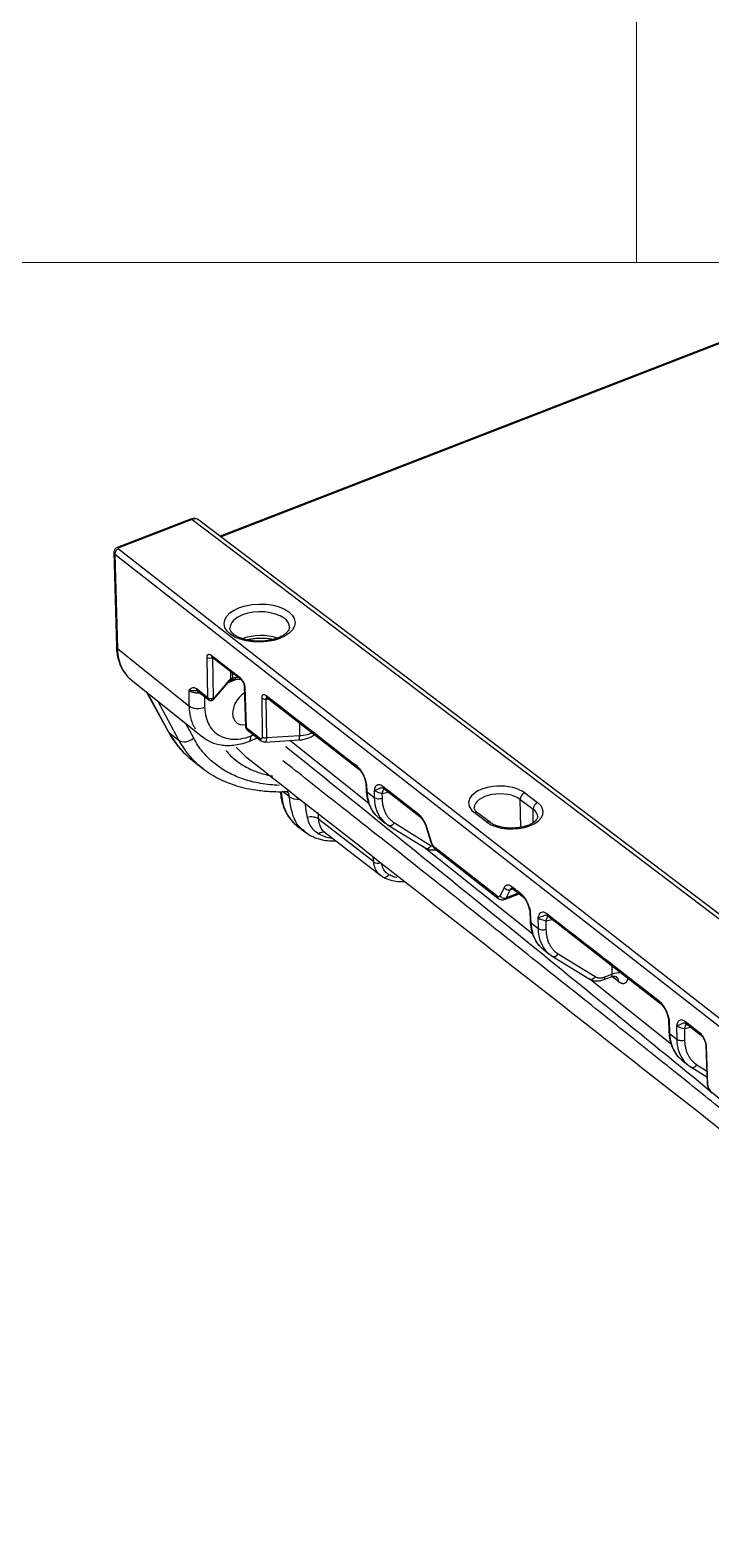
# Model space of a CAD drawing. Header units: millimetres. Extents: x -16190 to -8852, y -6844 to 7484.
# Drawn here: x -15896.1 to -15823, y 6569.7 to 6731 of the extents above; entities that cross this region are included whole.
import ezdxf

# ---------------------------------------------------------------- set-up
doc = ezdxf.new("R2010")
doc.units = ezdxf.units.MM
doc.layers.add('90', color=7, linetype='Continuous', true_color=0xffffff)
doc.layers.add('dim', color=82, linetype='Continuous', lineweight=9)

# ---------------------------------------------------------------- blocks, each defined once
blk = doc.blocks.new('htyryrty')
at = {"layer": '90', "color": 7, "linetype": 'Continuous'}
for p, q in [((475.43, 602.01), (422, 581.28)), ((475.57, 601.97), (422.08, 581.22)), ((419.34, 582.8), (412.79, 580.26)), ((419.48, 582.77), (412.93, 580.23)), ((419.48, 582.77), (499.27, 522.31)), ((534.63, 495.94), (420.1, 582.72)), ((412.5, 579.84), (412.72, 571.38)), ((412.58, 579.68), (412.81, 571.23)), ((412.58, 579.68), (524.69, 492.1)), ((412.91, 580.15), (525.01, 492.56)), ((412.81, 571.23), (419.21, 566.11)), ((420.89, 566.83), (420.82, 570.44)), ((421.2, 570.64), (423.8, 568.61)), ((421.26, 570.49), (423.86, 568.47)), ((421.41, 566.86), (421.34, 570.43)), ((422.92, 569.2), (422.93, 568.52)), ((423.08, 569.07), (423.09, 568.58)), ((423.65, 568.63), (423.36, 568.61)), ((414.05, 568.43), (420.41, 563.34)), ((415.42, 567.33), (417.35, 563.81)), ((415.47, 567.3), (417.41, 563.73)), ((419.19, 567.5), (419.21, 566.11)), ((420.89, 566.83), (419.88, 567.62)), ((419.96, 567.43), (420.98, 566.64)), ((421.42, 566.7), (422.77, 568.27)), ((422.81, 568.4), (421.46, 566.83)), ((422.71, 568.21), (423.41, 568.48)), ((423.35, 568.47), (423.82, 568.5)), ((424.15, 567.89), (424.27, 564.23)), ((424.2, 567.8), (424.32, 564.14)), ((418.3, 563.04), (416.45, 566.51)), ((420.6, 566.93), (420.61, 565.98)), ((425.71, 566.8), (425.76, 563.34)), ((426.37, 566.69), (426.07, 566.71)), ((426.07, 566.71), (426.13, 563.25)), ((426.19, 566.83), (434.35, 560.49)), ((429.08, 564.59), (429.08, 563.42)), ((417.41, 563.73), (418.3, 563.04)), ((419.63, 563.22), (418.93, 564.53)), ((425.52, 563.21), (424.32, 564.14)), ((424.41, 563.96), (425.6, 563.02)), ((424.55, 562.94), (425.33, 563.24)), ((424.76, 563.42), (424.98, 563.51)), ((429.08, 563.42), (426.13, 563.25)), ((426.01, 562.88), (429.06, 563.06)), ((435.3, 557.37), (428.22, 563.01)), ((419.6, 561.16), (420.44, 560.52)), ((435.02, 559.17), (435.05, 558.57)), ((428.17, 558), (427.58, 558.46)), ((435.13, 558.43), (435.11, 559.06)), ((435.13, 558.43), (435.76, 557.93)), ((435.76, 558.55), (435.76, 557.93)), ((436.46, 558.29), (437.03, 558.41)), ((436.46, 558.29), (436.47, 557.86)), ((439.75, 556.41), (436.55, 558.9)), ((436.63, 558.71), (439.84, 556.22)), ((449.22, 558.34), (450.37, 557.47)), ((445.84, 555.71), (444.69, 556.58)), ((446.15, 555.68), (445, 556.56)), ((448.82, 557.75), (449.97, 556.88)), ((448.87, 555.26), (448.82, 557.75)), ((449.99, 555.68), (449.97, 556.88)), ((428.88, 555.38), (429.55, 554.86)), ((435.72, 552.16), (430.78, 555.99)), ((436.21, 556.07), (436.75, 555.64)), ((437.02, 555.45), (440.32, 553.42)), ((437.57, 555.65), (440.87, 553.61)), ((440.41, 555.27), (440.83, 553.94)), ((440.88, 553.93), (440.46, 555.26)), ((431.29, 554.86), (436.35, 550.94)), ((435.72, 552.16), (435.68, 552.63)), ((449.94, 545.7), (440.08, 553.56)), ((446.73, 549.12), (441.18, 553.45)), ((441.27, 553.26), (446.82, 548.93)), ((447.39, 549.87), (447.02, 549.14)), ((447.41, 548.81), (448.72, 549.32)), ((447.93, 549.68), (447.55, 548.95)), ((448.65, 549.37), (447.55, 548.95)), ((448.17, 549.75), (447.93, 549.68)), ((448.16, 549.75), (449, 549.1)), ((449.67, 547.79), (449.71, 546.86)), ((449.79, 546.72), (449.75, 547.67)), ((450.4, 547.17), (450.41, 546.22)), ((451.28, 547.33), (461.39, 539.47)), ((449.79, 546.72), (450.41, 546.22)), ((451.11, 546.9), (451.68, 547.02)), ((451.11, 546.9), (451.12, 546.15)), ((450.87, 544.35), (451.41, 543.93)), ((451.67, 543.74), (454.97, 541.71)), ((452.22, 543.94), (455.52, 541.91)), ((462.33, 535.83), (454.94, 541.73)), ((456.29, 541.64), (456.96, 541.9)), ((456.39, 541.88), (457.02, 542.12)), ((457, 542.88), (457.02, 542.12)), ((457.62, 541.44), (457.22, 541.76)), ((462.06, 538.16), (462.11, 536.94)), ((462.2, 536.8), (462.15, 538.04)), ((464.85, 536.9), (463.59, 537.88)), ((463.67, 537.69), (464.94, 536.71)), ((462.2, 536.8), (462.81, 536.32)), ((462.8, 537.53), (462.81, 536.32)), ((463.5, 537.27), (464.07, 537.38)), ((463.5, 537.27), (463.51, 536.25)), ((465.4, 535.78), (465.53, 532.34)), ((465.4, 535.78), (465.4, 535.78)), ((465.6, 532.22), (465.47, 535.67)), ((463.27, 534.44), (463.8, 534.02)), ((464.06, 533.84), (465.5, 532.95)), ((464.61, 534.04), (465.48, 533.5))]:
    blk.add_line(p, q, dxfattribs=at)
for centre, major_axis, ratio, start_param, end_param in [((419.48, 582.43), (0.145, -0.375), 0.475649, 2.484194, 3.141598), ((419.49, 581.92), (0.607, 0.801), 0.696305, 0.000015, 0.84638), ((412.91, 579.81), (0.247, 0.317), 0.702928, 0.856743, 2.436095), ((412.94, 579.89), (0.145, -0.375), 0.475649, 2.484194, 3.141938), ((425.53, 573.09), (2.66, 0.05), 0.53751, 2.170092, 3.138979), ((425.53, 573.09), (2.66, 0.05), 0.53751, 0.599296, 2.170092), ((425.53, 573.09), (2.66, 0.05), 0.53751, 0, 0.599296), ((425.53, 573.09), (2.66, 0.05), 0.53751, 6.272227, 6.283185), ((413.22, 571.39), (0.502, 0.013), 0.54156, 3.141578, 3.722286), ((425.57, 570.97), (2.66, 0.05), 0.53751, 2.170092, 2.186193), ((425.57, 570.97), (2.66, 0.05), 0.53751, 0.95567, 2.170092), ((421.07, 570.54), (-0.301, -0.006), 0.549311, 0.58466, 2.555865), ((421.45, 570.73), (0.186, 0.238), 0.702928, 2.436095, 3.141592), ((423.07, 568.75), (0.042, -0.299), 0.011601, 5.875516, 7.276927), ((423.33, 568.77), (0.018, -0.301), 0.063771, 5.714403, 7.279964), ((424.05, 568.7), (0.186, 0.238), 0.702928, 2.436095, 3.12856), ((420.21, 567.74), (-0.247, -0.317), 0.702928, 5.577675, 6.283191), ((422.54, 568.47), (0.228, -0.197), 0.760077, 6.283166, 6.874728), ((422.65, 568.59), (0.21, -0.217), 0.808225, 6.282474, 6.946039), ((424.55, 566), (1.08, 1.39), 0.686833, 1.11783, 3.792896), ((424.45, 567.9), (0.301, 0.01), 0.533868, 3.14073, 3.718485), ((420.04, 566.43), (1, 0.02), 0.553745, 3.728584, 5.313297), ((421.14, 566.92), (-0.301, -0.006), 0.549312, 0.58765, 2.693049), ((421.19, 566.9), (0.228, -0.197), 0.760077, 5.309167, 6.874728), ((426.04, 566.93), (0.402, 0.007), 0.552106, 3.733543, 4.788267), ((426.44, 567.15), (-0.247, -0.317), 0.704373, 5.57597, 6.283177), ((417.79, 564.05), (0.441, 0.241), 0.684947, 3.141586, 3.435418), ((419.05, 563.68), (-0.887, -0.473), 0.701413, 0.300556, 1.865647), ((424.56, 564.24), (0.301, 0.01), 0.533868, 3.131947, 3.718392), ((424.19, 563.87), (-0.364, 0.937), 0.475649, 3.14003, 4.037537), ((425.85, 563.34), (-0.247, -0.317), 0.702928, 5.577688, 6.283382), ((426.1, 563.47), (0.402, 0.007), 0.552106, 3.733044, 4.787776), ((429.01, 563.87), (0.047, -0.803), 0.063771, 0.000006, 0.984561), ((427.89, 559.46), (0.04, -1), 0.631102, 6.261475, 6.654892), ((429, 558.32), (-1, -0.01), 0.559037, 0.605137, 1.685304), ((435.55, 558.59), (-0.502, -0.022), 0.522974, 6.283184, 6.854909), ((436.18, 558.09), (0.502, 0.005), 0.559774, 3.731832, 5.316467), ((437.04, 557.83), (-0.206, 0.984), 0.564915, 0.373781, 0.972885), ((436.88, 559.03), (-0.247, -0.317), 0.704373, 5.575969, 6.28318), ((446.96, 557.46), (2.76, 0.05), 0.53751, 0.599296, 3.740889), ((446.97, 557.03), (2.26, 0.04), 0.53751, 0.599296, 3.129653), ((449.23, 557.91), (0.303, 0.401), 0.696305, 0.84638, 2.417176), ((444.7, 556.15), (-0.303, -0.401), 0.696305, 3.141608, 3.987973), ((448.11, 556.59), (2.76, 0.05), 0.53751, 3.740889, 6.882481), ((450.38, 557.04), (0.303, 0.401), 0.696305, 0.84638, 2.417176), ((448.12, 556.16), (2.26, 0.04), 0.53751, 6.271245, 6.882481), ((430.12, 555.68), (0.803, 0.043), 0.630042, 0.581048, 1.981202), ((437.28, 555.88), (0.264, 0.428), 0.728911, 3.054289, 4.624998), ((440.09, 556.54), (-0.247, -0.317), 0.704373, 5.57597, 6.284565), ((440.8, 555.39), (-0.383, -0.121), 0.117523, 6.283161, 6.766152), ((445.85, 555.28), (-0.303, -0.401), 0.696305, 3.146884, 3.987973), ((431.04, 554.06), (0.388, 0.704), 0.725706, 0.100045, 1.028108), ((441.22, 554.06), (-0.383, -0.121), 0.117523, 6.283161, 6.766152), ((440.58, 553.84), (0.264, 0.428), 0.728911, 3.141612, 4.624998), ((441.52, 553.58), (-0.247, -0.317), 0.702928, 5.577688, 6.283187), ((436.13, 552.35), (-0.5, -0.048), 0.588944, 0.555571, 1.967872), ((436.79, 551.25), (-0.243, -0.44), 0.722398, 6.170882, 6.419368), ((436.79, 551.25), (-0.243, -0.44), 0.722398, 0.13618, 1.454651), ((447.73, 550), (0.358, -0.183), 0.820435, 4.080045, 5.658746), ((448.41, 550.07), (-0.247, -0.317), 0.704372, 5.57597, 6.283178), ((447.06, 549.25), (-0.247, -0.317), 0.702928, 5.577688, 6.282674), ((447.35, 549.27), (0.358, -0.183), 0.820435, 4.080045, 5.658746), ((451.69, 546.44), (-0.206, 0.984), 0.564915, 0.369653, 0.972885), ((451.53, 547.64), (-0.247, -0.317), 0.704373, 5.575969, 6.28318), ((450.21, 546.88), (-0.502, -0.022), 0.522974, 6.283184, 6.854909), ((450.83, 546.38), (0.502, 0.005), 0.559774, 3.731832, 5.316467), ((451.93, 544.17), (0.264, 0.428), 0.728911, 3.054289, 4.624998), ((455.23, 542.13), (0.264, 0.428), 0.728911, 3.141612, 4.624998), ((456.1, 542.11), (-0.182, 0.468), 0.475649, 3.146302, 4.02881), ((457.59, 541.67), (1, 0.03), 0.567891, 1.297487, 2.16505), ((456.39, 541.42), (-0.626, -0.786), 0.695448, 2.459985, 2.694284), ((456.79, 541.11), (-0.626, -0.786), 0.695448, 2.459985, 3.147774), ((464.08, 536.81), (-0.206, 0.984), 0.564915, 0.368712, 0.972885), ((463.92, 538.01), (-0.247, -0.317), 0.704373, 5.575969, 6.28318), ((462.61, 536.96), (-0.502, -0.022), 0.522974, 6.283184, 6.854909), ((465.19, 537.03), (-0.247, -0.317), 0.704373, 5.57597, 6.424161), ((463.23, 536.48), (0.502, 0.005), 0.559774, 3.731832, 5.316467), ((465.8, 535.79), (-0.402, -0.015), 0.530715, 5.825487, 6.261602), ((465.8, 535.79), (-0.402, -0.015), 0.530715, 0.000014, 0.57537), ((464.33, 534.26), (0.264, 0.428), 0.728911, 3.054289, 4.624998), ((465.93, 532.35), (-0.402, -0.015), 0.530715, 0.000014, 0.57537)]:
    blk.add_ellipse(centre, major_axis=major_axis, ratio=ratio, start_param=start_param, end_param=end_param, dxfattribs=at)
blk.add_ellipse((425.52, 573.51), major_axis=(3.17, 0.06), ratio=0.53751, dxfattribs=at)
for points, degree, knots in [([(420.09, 582.71), (420.06, 582.74), (419.97, 582.81), (419.79, 582.86), (419.56, 582.87), (419.42, 582.83), (419.34, 582.8)], 3, [0, 0, 0, 0, 0.155914, 0.430443, 0.701274, 1, 1, 1, 1]), ([(412.8, 580.26), (412.75, 580.25), (412.67, 580.2), (412.57, 580.1), (412.51, 579.97), (412.49, 579.87), (412.5, 579.82)], 3, [0, 0, 0, 0, 0.236731, 0.48997, 0.748478, 1, 1, 1, 1]), ([(412.5, 579.8), (412.5, 579.8), (412.51, 579.76), (412.55, 579.72), (412.58, 579.68)], 3, [0, 0, 0, 0, 0.11536, 1, 1, 1, 1]), ([(428.19, 573.13), (428.19, 573.1), (428.18, 573.03), (428.14, 572.9), (428.03, 572.74), (427.87, 572.58), (427.63, 572.41), (427.35, 572.26), (427.01, 572.13), (426.64, 572.02), (426.23, 571.94), (425.8, 571.89), (425.36, 571.88), (424.93, 571.91), (424.52, 571.97), (424.13, 572.06), (423.78, 572.18), (423.48, 572.32), (423.24, 572.47), (423.06, 572.63), (422.94, 572.78), (422.88, 572.92), (422.87, 573), (422.87, 573.04)], 3, [0, 0, 0, 0, 0.038466, 0.087352, 0.132968, 0.181616, 0.229061, 0.276443, 0.324161, 0.372331, 0.420898, 0.469746, 0.51875, 0.56778, 0.61667, 0.665286, 0.713498, 0.761189, 0.808313, 0.855012, 0.901754, 0.949632, 1, 1, 1, 1]), ([(412.72, 571.37), (412.73, 571.16), (412.76, 570.77), (412.88, 570.25), (413.02, 569.83), (413.18, 569.48), (413.39, 569.14), (413.58, 568.89), (413.7, 568.75), (413.72, 568.73)], 3, [0, 0, 0, 0, 0.205077, 0.383949, 0.536053, 0.661209, 0.802935, 0.974057, 1, 1, 1, 1]), ([(424.36, 572.01), (424.46, 572.04), (424.7, 572.09), (425.09, 572.15), (425.52, 572.17), (425.96, 572.17), (426.37, 572.13), (426.62, 572.08), (426.73, 572.05)], 3, [0, 0, 0, 0, 0.136967, 0.313428, 0.490671, 0.668229, 0.845573, 1, 1, 1, 1]), ([(412.81, 571.23), (412.83, 570.9), (412.89, 570.26), (413.2, 569.43), (413.61, 568.83), (413.93, 568.52), (414.07, 568.41)], 3, [0, 0, 0, 0, 0.278796, 0.553448, 0.823958, 1, 1, 1, 1]), ([(420.82, 570.44), (420.82, 570.52), (420.84, 570.59), (420.86, 570.66), (420.91, 570.69), (420.96, 570.73), (421.03, 570.72), (421.11, 570.71), (421.2, 570.64)], 2, [0, 0, 0, 0.25, 0.25, 0.5, 0.5, 0.75, 0.75, 1, 1, 1]), ([(423.09, 568.58), (423.08, 568.58), (423.05, 568.57), (423.02, 568.56), (422.98, 568.55), (422.95, 568.53), (422.93, 568.52), (422.93, 568.52)], 3, [0, 0, 0, 0, 0.178665, 0.358166, 0.553369, 0.767887, 1, 1, 1, 1]), ([(419.88, 567.62), (419.8, 567.66), (419.64, 567.76), (419.4, 567.71), (419.27, 567.58), (419.19, 567.5)], 3, [0, 0, 0, 0, 0.279195, 0.550241, 1, 1, 1, 1]), ([(419.19, 567.5), (419.24, 567.46), (419.38, 567.38), (419.66, 567.3), (419.93, 567.27), (420.09, 567.28), (420.14, 567.28)], 3, [0, 0, 0, 0, 0.261814, 0.571592, 0.857072, 1, 1, 1, 1]), ([(419.85, 567.46), (419.8, 567.46), (419.64, 567.45), (419.45, 567.46), (419.29, 567.48), (419.22, 567.49), (419.19, 567.5)], 3, [0, 0, 0, 0, 0.210629, 0.609471, 0.807504, 1, 1, 1, 1]), ([(423.1, 568.47), (423.03, 568.45), (422.95, 568.43), (422.88, 568.4), (422.87, 568.4), (422.86, 568.39), (422.85, 568.39)], 3, [0, 0, 0, 0, 0.803577, 0.859377, 0.916079, 1, 1, 1, 1]), ([(422.86, 568.37), (422.87, 568.37), (422.88, 568.38), (422.94, 568.4), (423.02, 568.43), (423.08, 568.44), (423.11, 568.45)], 3, [0, 0, 0, 0, 0.225611, 0.47846, 0.743177, 1, 1, 1, 1]), ([(423.86, 568.47), (423.88, 568.45), (423.94, 568.39), (424.02, 568.28), (424.07, 568.17), (424.11, 568.08), (424.14, 567.98), (424.15, 567.92), (424.15, 567.88)], 3, [0, 0, 0, 0, 0.210184, 0.450632, 0.580382, 0.714701, 0.853561, 1, 1, 1, 1]), ([(419.21, 566.11), (419.22, 565.85), (419.26, 565.21), (419.5, 564.54), (419.71, 564.16), (419.77, 564.07)], 3, [0, 0, 0, 0, 0.341974, 0.849005, 1, 1, 1, 1]), ([(420.97, 566.65), (420.97, 566.64), (421, 566.62), (421.05, 566.59), (421.12, 566.58), (421.2, 566.58), (421.27, 566.59), (421.33, 566.62), (421.38, 566.66), (421.41, 566.69), (421.42, 566.7)], 3, [0, 0, 0, 0, 0.048147, 0.196847, 0.345826, 0.491534, 0.631028, 0.762277, 0.884036, 1, 1, 1, 1]), ([(421.46, 566.83), (421.46, 566.82), (421.45, 566.82), (421.44, 566.81), (421.43, 566.81), (421.42, 566.82), (421.41, 566.83), (421.41, 566.85), (421.41, 566.86)], 3, [0, 0, 0, 0, 0.185786, 0.352723, 0.503821, 0.652084, 0.811985, 1, 1, 1, 1]), ([(426.1, 567.02), (426.02, 567.07), (425.88, 567.15), (425.76, 567.06), (425.71, 566.94), (425.71, 566.85), (425.71, 566.8)], 3, [0, 0, 0, 0, 0.420915, 0.693475, 0.844336, 1, 1, 1, 1]), ([(426.21, 566.84), (426.2, 566.84), (426.15, 566.84), (426.07, 566.82), (426.07, 566.75), (426.07, 566.71)], 3, [0, 0, 0, 0, 0.141647, 0.569069, 1, 1, 1, 1]), ([(417.34, 563.82), (417.49, 563.56), (417.8, 563.04), (418.37, 562.31), (418.93, 561.73), (419.31, 561.41), (419.46, 561.29)], 3, [0, 0, 0, 0, 0.261327, 0.542982, 0.824516, 1, 1, 1, 1]), ([(417.41, 563.73), (417.66, 563.33), (418.16, 562.52), (418.95, 561.69), (419.48, 561.26), (419.66, 561.12)], 3, [0, 0, 0, 0, 0.403413, 0.802247, 1, 1, 1, 1]), ([(427.27, 559), (426.99, 559.01), (426.09, 559.08), (424.75, 559.32), (423.38, 559.79), (422.25, 560.38), (421.3, 561.08), (420.42, 561.96), (419.87, 562.76), (419.63, 563.22)], 3, [0, 0, 0, 0, 0.065562, 0.221301, 0.377041, 0.532781, 0.688521, 0.84426, 1, 1, 1, 1]), ([(420.44, 563.34), (420.68, 563.15), (421.2, 562.83), (421.95, 562.62), (422.62, 562.56), (423.2, 562.59), (423.85, 562.7), (424.31, 562.84), (424.55, 562.94)], 3, [0, 0, 0, 0, 0.208941, 0.437486, 0.557791, 0.691895, 0.839506, 1, 1, 1, 1]), ([(424.27, 564.23), (424.27, 564.19), (424.29, 564.1), (424.34, 564.02), (424.38, 563.99), (424.38, 563.98)], 3, [0, 0, 0, 0, 0.472614, 0.927641, 1, 1, 1, 1]), ([(424.32, 564.14), (424.33, 564.1), (424.34, 564.02), (424.39, 563.96), (424.42, 563.94)], 3, [0, 0, 0, 0, 0.540742, 1, 1, 1, 1]), ([(426.13, 563.25), (426.13, 563.17), (426.12, 562.99), (426.06, 562.9), (426.02, 562.88), (426.01, 562.88)], 3, [0, 0, 0, 0, 0.400863, 0.83239, 1, 1, 1, 1]), ([(429.06, 563.06), (429.21, 563.07), (429.51, 563.11), (429.94, 563.25), (430.24, 563.41), (430.39, 563.52), (430.42, 563.54)], 3, [0, 0, 0, 0, 0.287545, 0.585887, 0.894055, 1, 1, 1, 1]), ([(430.23, 563.69), (430.09, 563.63), (429.73, 563.5), (429.31, 563.45), (429.08, 563.42)], 3, [0, 0, 0, 0, 0.443337, 1, 1, 1, 1]), ([(420.49, 560.48), (420.08, 560.79), (419.25, 561.54), (418.63, 562.52), (418.3, 563.04)], 3, [0, 0, 0, 0, 0.460621, 1, 1, 1, 1]), ([(422.51, 562.12), (422.78, 561.78), (423.43, 561.17), (424.47, 560.53), (425.55, 560.09), (426.28, 559.91), (426.66, 559.84), (426.67, 559.84)], 3, [0, 0, 0, 0, 0.219946, 0.478477, 0.737009, 0.99554, 1, 1, 1, 1]), ([(423.42, 562.46), (423.45, 562.42), (423.7, 562.11), (424.09, 561.72), (424.49, 561.41), (424.62, 561.32)], 3, [0, 0, 0, 0, 0.090231, 0.705368, 1, 1, 1, 1]), ([(425.6, 563.02), (425.64, 562.99), (425.73, 562.94), (425.87, 562.89), (425.95, 562.88), (425.99, 562.89)], 3, [0, 0, 0, 0, 0.344952, 0.704795, 1, 1, 1, 1]), ([(477.42, 522.1), (476.07, 523.22), (468.27, 529.66), (451.74, 543.18), (436.59, 555.41), (427.86, 562.46)], 3, [0, 0, 0, 0, 0.08102, 0.469894, 1, 1, 1, 1]), ([(420.43, 560.53), (420.65, 560.35), (421.12, 560.02), (421.83, 559.62), (422.55, 559.29), (423.29, 559.02), (424.16, 558.77), (425.22, 558.57), (426.49, 558.44), (427.41, 558.43), (427.91, 558.45)], 3, [0, 0, 0, 0, 0.104566, 0.214465, 0.31317, 0.410392, 0.527356, 0.664696, 0.822288, 1, 1, 1, 1]), ([(495.16, 506.92), (495.15, 506.93), (494.52, 507.46), (493.22, 508.54), (491.1, 510.29), (488.76, 512.22), (486.17, 514.35), (483.29, 516.72), (480.09, 519.32), (476.57, 522.18), (472.75, 525.27), (468.65, 528.57), (464.28, 532.08), (459.63, 535.81), (454.63, 539.79), (449.22, 544.1), (443.32, 548.78), (436.89, 553.88), (431.53, 558.11), (428.35, 560.63), (427.6, 561.21)], 3, [0, 0, 0, 0, 0.001749, 0.062996, 0.124243, 0.185489, 0.246736, 0.307983, 0.36923, 0.430476, 0.491723, 0.55297, 0.614217, 0.675463, 0.73671, 0.797957, 0.859203, 0.92045, 0.981697, 1, 1, 1, 1]), ([(435.11, 559.06), (435.09, 559.14), (435.06, 559.28), (435.01, 559.47), (434.92, 559.73), (434.77, 560.06), (434.52, 560.44), (434.36, 560.59), (434.26, 560.68)], 3, [0, 0, 0, 0, 0.136497, 0.21502, 0.293948, 0.554852, 0.750729, 1, 1, 1, 1]), ([(434.34, 560.49), (434.43, 560.42), (434.59, 560.25), (434.8, 559.91), (434.93, 559.59), (434.98, 559.39), (435.01, 559.3)], 3, [0, 0, 0, 0, 0.313226, 0.58501, 0.814299, 1, 1, 1, 1]), ([(435.11, 559.06), (435.06, 559.17), (435.01, 559.29), (434.97, 559.43), (434.97, 559.46)], 3, [0, 0, 0, 0, 0.838082, 1, 1, 1, 1]), ([(427.37, 558.45), (427.39, 558.21), (427.46, 557.65), (427.73, 556.8), (428.23, 555.97), (428.68, 555.52), (428.95, 555.32)], 3, [0, 0, 0, 0, 0.183149, 0.44367, 0.716008, 1, 1, 1, 1]), ([(427.46, 558.4), (427.48, 558.1), (427.55, 557.48), (427.83, 556.67), (428.24, 556), (428.7, 555.49), (429.14, 555.18), (429.42, 555.04), (429.51, 554.99)], 3, [0, 0, 0, 0, 0.193557, 0.402817, 0.593453, 0.765454, 0.91881, 1, 1, 1, 1]), ([(428.17, 558), (428.16, 558.1), (428.14, 558.29), (428.02, 558.42), (427.95, 558.47), (427.93, 558.48)], 3, [0, 0, 0, 0, 0.522181, 0.899293, 1, 1, 1, 1]), ([(429.9, 554.62), (429.43, 554.89), (428.5, 555.76), (428.29, 557.19), (428.17, 558)], 3, [0, 0, 0, 0, 0.437653, 1, 1, 1, 1]), ([(435.02, 559.16), (435.03, 559.15), (435.04, 559.12), (435.08, 559.08), (435.11, 559.06)], 3, [0, 0, 0, 0, 0.358971, 1, 1, 1, 1]), ([(435.05, 558.57), (435.06, 558.32), (435.12, 557.85), (435.34, 557.19), (435.6, 556.71), (435.81, 556.48), (435.87, 556.41)], 3, [0, 0, 0, 0, 0.288569, 0.578895, 0.870499, 1, 1, 1, 1]), ([(436.02, 556.25), (436, 556.26), (435.82, 556.43), (435.53, 556.84), (435.23, 557.55), (435.17, 558.13), (435.13, 558.43)], 3, [0, 0, 0, 0, 0.027766, 0.329541, 0.653613, 1, 1, 1, 1]), ([(436.55, 558.9), (436.48, 558.95), (436.36, 559.03), (436.16, 559.08), (435.97, 559.02), (435.82, 558.83), (435.78, 558.64), (435.76, 558.55)], 3, [0, 0, 0, 0, 0.174511, 0.325903, 0.583715, 0.800306, 1, 1, 1, 1]), ([(436.44, 558.78), (436.39, 558.78), (436.26, 558.74), (436.08, 558.64), (435.89, 558.57), (435.8, 558.56), (435.76, 558.55)], 3, [0, 0, 0, 0, 0.238997, 0.577049, 0.791282, 1, 1, 1, 1]), ([(429.57, 557.4), (429.58, 557.38), (429.59, 557.27), (429.61, 557.05), (429.66, 556.75), (429.71, 556.44), (429.76, 556.23), (429.78, 556.12), (429.78, 556.12)], 3, [0, 0, 0, 0, 0.047628, 0.258779, 0.486939, 0.733675, 0.999992, 1, 1, 1, 1]), ([(430.74, 556.59), (430.74, 556.51), (430.76, 556.32), (430.77, 556.11), (430.78, 555.99)], 3, [0, 0, 0, 0, 0.420762, 1, 1, 1, 1]), ([(445, 556.56), (444.97, 556.58), (444.89, 556.65), (444.78, 556.77), (444.72, 556.89), (444.7, 556.95), (444.71, 556.99), (444.71, 557)], 3, [0, 0, 0, 0, 0.137457, 0.397048, 0.660243, 0.942626, 1, 1, 1, 1]), ([(429.78, 556.12), (429.84, 555.91), (429.96, 555.49), (430.31, 555), (430.64, 554.78), (430.81, 554.67)], 3, [0, 0, 0, 0, 0.344703, 0.677946, 1, 1, 1, 1]), ([(430.78, 555.99), (430.79, 555.85), (430.82, 555.58), (430.96, 555.23), (431.13, 554.99), (431.27, 554.88), (431.32, 554.85)], 3, [0, 0, 0, 0, 0.296875, 0.571109, 0.87989, 1, 1, 1, 1]), ([(439.84, 556.22), (439.9, 556.17), (440.02, 556.05), (440.19, 555.79), (440.32, 555.52), (440.39, 555.34), (440.42, 555.26)], 3, [0, 0, 0, 0, 0.288951, 0.553975, 0.791805, 1, 1, 1, 1]), ([(450.37, 556.2), (450.38, 556.17), (450.37, 556.1), (450.31, 555.98), (450.2, 555.84), (450.03, 555.7), (449.79, 555.55), (449.51, 555.42), (449.17, 555.32), (448.8, 555.24), (448.41, 555.19), (448.01, 555.17), (447.61, 555.19), (447.23, 555.25), (446.87, 555.33), (446.56, 555.45), (446.32, 555.57), (446.2, 555.65), (446.15, 555.68)], 3, [0, 0, 0, 0, 0.067885, 0.12994, 0.188986, 0.251873, 0.314142, 0.376687, 0.439965, 0.503952, 0.568465, 0.633281, 0.698173, 0.762857, 0.827087, 0.890636, 0.953313, 1, 1, 1, 1]), ([(429.56, 554.86), (429.68, 554.76), (429.94, 554.58), (430.37, 554.37), (430.81, 554.21), (431.32, 554.09), (431.83, 554.04), (432.19, 554.05), (432.32, 554.05)], 3, [0, 0, 0, 0, 0.158407, 0.335586, 0.495748, 0.638835, 0.873883, 1, 1, 1, 1]), ([(440.83, 553.94), (440.86, 553.87), (440.91, 553.74), (441.01, 553.55), (441.13, 553.39), (441.22, 553.3), (441.27, 553.26)], 3, [0, 0, 0, 0, 0.240872, 0.487938, 0.741051, 1, 1, 1, 1]), ([(440.36, 553.4), (440.45, 553.34), (440.64, 553.26), (440.95, 553.22), (441.16, 553.23), (441.26, 553.25)], 3, [0, 0, 0, 0, 0.352728, 0.70192, 1, 1, 1, 1]), ([(437.08, 551.02), (437.03, 551.05), (436.92, 551.12), (436.77, 551.26), (436.64, 551.43), (436.54, 551.62), (436.47, 551.81), (436.44, 551.95), (436.44, 552.01)], 3, [0, 0, 0, 0, 0.178617, 0.357234, 0.535852, 0.714469, 0.893086, 1, 1, 1, 1]), ([(436.6, 550.79), (436.8, 550.68), (437.2, 550.52), (437.83, 550.41), (438.26, 550.4), (438.47, 550.42), (438.49, 550.42)], 3, [0, 0, 0, 0, 0.367969, 0.692117, 0.972615, 1, 1, 1, 1]), ([(437.8, 550.76), (437.7, 550.78), (437.44, 550.85), (437.21, 550.95), (437.08, 551.02)], 3, [0, 0, 0, 0, 0.36, 1, 1, 1, 1]), ([(446.82, 548.93), (446.86, 548.89), (446.96, 548.83), (447.12, 548.78), (447.28, 548.78), (447.38, 548.8), (447.42, 548.82)], 3, [0, 0, 0, 0, 0.260291, 0.517958, 0.766545, 1, 1, 1, 1]), ([(449.75, 547.67), (449.74, 547.76), (449.71, 547.89), (449.65, 548.08), (449.56, 548.35), (449.41, 548.68), (449.17, 549.05), (449, 549.21), (448.91, 549.29)], 3, [0, 0, 0, 0, 0.136497, 0.21502, 0.293948, 0.554852, 0.750729, 1, 1, 1, 1]), ([(448.99, 549.11), (449.08, 549.04), (449.24, 548.87), (449.44, 548.53), (449.57, 548.21), (449.63, 548.01), (449.65, 547.91)], 3, [0, 0, 0, 0, 0.313226, 0.58501, 0.814299, 1, 1, 1, 1]), ([(449.75, 547.67), (449.71, 547.78), (449.65, 547.91), (449.62, 548.05), (449.62, 548.07)], 3, [0, 0, 0, 0, 0.838082, 1, 1, 1, 1]), ([(449.67, 547.78), (449.67, 547.77), (449.69, 547.74), (449.73, 547.7), (449.75, 547.67)], 3, [0, 0, 0, 0, 0.358971, 1, 1, 1, 1]), ([(451.19, 547.52), (451.13, 547.56), (451.01, 547.64), (450.8, 547.69), (450.61, 547.63), (450.47, 547.44), (450.43, 547.26), (450.4, 547.17)], 3, [0, 0, 0, 0, 0.174511, 0.325903, 0.583715, 0.800306, 1, 1, 1, 1]), ([(451.09, 547.4), (451.03, 547.39), (450.9, 547.35), (450.73, 547.25), (450.53, 547.18), (450.45, 547.17), (450.4, 547.17)], 3, [0, 0, 0, 0, 0.238997, 0.577049, 0.791282, 1, 1, 1, 1]), ([(449.71, 546.85), (449.72, 546.61), (449.78, 546.13), (450, 545.47), (450.26, 545), (450.47, 544.76), (450.53, 544.69)], 3, [0, 0, 0, 0, 0.288569, 0.578895, 0.870499, 1, 1, 1, 1]), ([(450.67, 544.53), (450.66, 544.54), (450.48, 544.71), (450.19, 545.12), (449.89, 545.84), (449.83, 546.42), (449.79, 546.72)], 3, [0, 0, 0, 0, 0.027766, 0.329541, 0.653613, 1, 1, 1, 1]), ([(457.02, 542.12), (457.02, 542.1), (457.02, 542.05), (457.01, 541.99), (457, 541.94), (456.98, 541.92), (456.96, 541.9), (456.94, 541.9), (456.94, 541.89)], 3, [0, 0, 0, 0, 0.227738, 0.43231, 0.617303, 0.784128, 0.933395, 1, 1, 1, 1]), ([(456.94, 541.89), (457.05, 541.93), (457.19, 541.96), (457.35, 541.93), (457.4, 541.91), (457.42, 541.89)], 3, [0, 0, 0, 0, 0.470575, 0.728313, 1, 1, 1, 1]), ([(457.22, 541.76), (457.11, 541.85), (456.99, 541.99), (456.99, 541.99)], 2, [0, 0, 0, 0.984978, 1, 1, 1]), ([(458.4, 541.7), (458.4, 541.7), (458.38, 541.57), (458.33, 541.48), (458.26, 541.34), (458.13, 541.29), (458.03, 541.26), (457.91, 541.29), (457.77, 541.32), (457.62, 541.44)], 2, [0, 0, 0, 0.004604, 0.146803, 0.146803, 0.431202, 0.431202, 0.715601, 0.715601, 1, 1, 1]), ([(455.01, 541.69), (455.1, 541.63), (455.29, 541.55), (455.62, 541.51), (455.95, 541.53), (456.17, 541.6), (456.29, 541.64)], 3, [0, 0, 0, 0, 0.25451, 0.506468, 0.755243, 1, 1, 1, 1]), ([(462.15, 538.04), (462.13, 538.13), (462.1, 538.26), (462.05, 538.45), (461.96, 538.71), (461.8, 539.04), (461.56, 539.42), (461.39, 539.57), (461.3, 539.66)], 3, [0, 0, 0, 0, 0.136497, 0.21502, 0.293948, 0.554852, 0.750729, 1, 1, 1, 1]), ([(461.38, 539.48), (461.47, 539.4), (461.63, 539.24), (461.83, 538.89), (461.96, 538.57), (462.02, 538.37), (462.04, 538.28)], 3, [0, 0, 0, 0, 0.313226, 0.58501, 0.814299, 1, 1, 1, 1]), ([(462.15, 538.04), (462.1, 538.15), (462.04, 538.28), (462.01, 538.42), (462.01, 538.44)], 3, [0, 0, 0, 0, 0.838082, 1, 1, 1, 1]), ([(462.06, 538.15), (462.06, 538.14), (462.08, 538.1), (462.12, 538.07), (462.15, 538.04)], 3, [0, 0, 0, 0, 0.358971, 1, 1, 1, 1]), ([(463.59, 537.88), (463.52, 537.93), (463.4, 538.01), (463.2, 538.05), (463.01, 538), (462.86, 537.81), (462.82, 537.62), (462.8, 537.53)], 3, [0, 0, 0, 0, 0.174511, 0.325903, 0.583715, 0.800306, 1, 1, 1, 1]), ([(463.48, 537.76), (463.43, 537.75), (463.3, 537.72), (463.12, 537.62), (462.93, 537.54), (462.84, 537.54), (462.8, 537.53)], 3, [0, 0, 0, 0, 0.238997, 0.577049, 0.791282, 1, 1, 1, 1]), ([(462.11, 536.94), (462.12, 536.69), (462.19, 536.22), (462.4, 535.56), (462.67, 535.08), (462.87, 534.85), (462.94, 534.78)], 3, [0, 0, 0, 0, 0.288569, 0.578895, 0.870499, 1, 1, 1, 1]), ([(463.08, 534.62), (463.06, 534.63), (462.89, 534.8), (462.6, 535.21), (462.29, 535.92), (462.23, 536.5), (462.2, 536.8)], 3, [0, 0, 0, 0, 0.027766, 0.329541, 0.653613, 1, 1, 1, 1]), ([(464.94, 536.71), (465, 536.66), (465.09, 536.57), (465.2, 536.4), (465.28, 536.26), (465.33, 536.12), (465.37, 535.99), (465.39, 535.87), (465.4, 535.81), (465.4, 535.78)], 3, [0, 0, 0, 0, 0.299269, 0.438, 0.568197, 0.689478, 0.801722, 0.905104, 1, 1, 1, 1]), ([(465.53, 532.33), (465.53, 532.29), (465.54, 532.19), (465.59, 532.01), (465.68, 531.81), (465.81, 531.62), (465.9, 531.53), (465.95, 531.5)], 3, [0, 0, 0, 0, 0.157054, 0.303498, 0.565501, 0.795485, 1, 1, 1, 1])]:
    blk.add_open_spline(points, degree=degree, knots=knots, dxfattribs=at)
for points, degree in [([(412.93, 580.23), (412.93, 580.22), (412.91, 580.22), (412.9, 580.21), (412.89, 580.19), (412.89, 580.18), (412.89, 580.17), (412.9, 580.16), (412.9, 580.16), (412.91, 580.15)], 3), ([(423.36, 568.61), (423.33, 568.61), (423.27, 568.6), (423.18, 568.6), (423.12, 568.59), (423.09, 568.58)], 3), ([(423.8, 568.61), (423.82, 568.59), (423.87, 568.54), (423.94, 568.46), (424, 568.38), (424.05, 568.3), (424.09, 568.22), (424.12, 568.14), (424.15, 568.07), (424.17, 567.99), (424.19, 567.9), (424.2, 567.83), (424.2, 567.8)], 3), ([(414, 568.47), (414.03, 568.44), (414.07, 568.42), (414.1, 568.39)], 3), ([(419.98, 567.46), (419.94, 567.46), (419.89, 567.46), (419.85, 567.46)], 3), ([(422.77, 568.27), (422.86, 568.37)], 1), ([(422.93, 568.52), (422.91, 568.51), (422.89, 568.48), (422.85, 568.44), (422.83, 568.41), (422.81, 568.4)], 3), ([(423.11, 568.45), (423.35, 568.47)], 1), ([(420.61, 565.98), (420.62, 565.66), (420.7, 565.07), (421.01, 564.32), (421.5, 563.72), (422.14, 563.32), (422.93, 563.11), (423.83, 563.13), (424.44, 563.3), (424.76, 563.42)], 3), ([(420.96, 566.65), (420.93, 566.68), (420.91, 566.76), (420.89, 566.83)], 3), ([(434.26, 560.68), (431.54, 562.79), (428.82, 564.91), (426.1, 567.02)], 3), ([(425.76, 563.34), (425.76, 563.33), (425.76, 563.29), (425.76, 563.25), (425.74, 563.21), (425.71, 563.18), (425.68, 563.16), (425.66, 563.15), (425.63, 563.16), (425.6, 563.16), (425.56, 563.18), (425.53, 563.2), (425.52, 563.21)], 3), ([(426.01, 562.88), (426, 562.88), (426, 562.88), (425.99, 562.88)], 3), ([(419.46, 561.29), (419.54, 561.23)], 1), ([(424.37, 561.5), (492.82, 507.78)], 1), ([(434.35, 560.49), (434.3, 560.53), (434.26, 560.6), (434.26, 560.68)], 3), ([(435, 559.28), (435.02, 559.17)], 1), ([(427.91, 558.45), (427.97, 558.46)], 1), ([(435.76, 558.55), (435.91, 558.45), (436.25, 558.32), (436.46, 558.29)], 3), ([(435.76, 557.93), (435.77, 557.03), (436.09, 556.25), (436.63, 555.75)], 3), ([(436.49, 558.79), (436.47, 558.79), (436.46, 558.78), (436.44, 558.78)], 3), ([(436.47, 557.86), (436.47, 557.76), (436.48, 557.54), (436.53, 557.22), (436.61, 556.89), (436.73, 556.58), (436.89, 556.3), (437.07, 556.06), (437.29, 555.85), (437.47, 555.71), (437.57, 555.65)], 3), ([(436.52, 558.78), (436.64, 558.71)], 1), ([(436.25, 556.05), (436.17, 556.11), (436.09, 556.18), (436.02, 556.25)], 3), ([(436.63, 555.75), (436.83, 555.56), (437.06, 555.43)], 2), ([(436.63, 555.75), (436.67, 555.71), (436.71, 555.67), (436.76, 555.64)], 3), ([(440.46, 555.26), (440.44, 555.34), (440.39, 555.48), (440.31, 555.66), (440.23, 555.82), (440.14, 555.96), (440.06, 556.09), (439.97, 556.2), (439.87, 556.31), (439.79, 556.38), (439.75, 556.41)], 3), ([(430.81, 554.67), (431.15, 554.48), (431.55, 554.35), (431.98, 554.3)], 3), ([(441.18, 553.45), (441.17, 553.46), (441.14, 553.49), (441.1, 553.53), (441.06, 553.58), (441.01, 553.65), (440.97, 553.73), (440.92, 553.82), (440.9, 553.89), (440.88, 553.93)], 3), ([(440.87, 553.61), (440.91, 553.59), (440.94, 553.57), (440.98, 553.56)], 3), ([(436.15, 551.12), (435.91, 551.38), (435.76, 551.74), (435.72, 552.16)], 3), ([(436.12, 551.15), (436.6, 550.79)], 1), ([(436.33, 550.95), (436.27, 551), (436.21, 551.06), (436.15, 551.12)], 3), ([(448.07, 549.94), (448.03, 549.98), (447.95, 550.03), (447.84, 550.08), (447.74, 550.09), (447.66, 550.09), (447.59, 550.07), (447.52, 550.03), (447.45, 549.97), (447.41, 549.91), (447.39, 549.87)], 3), ([(448.07, 549.82), (448.01, 549.8), (447.97, 549.74), (447.93, 549.68)], 3), ([(448.06, 549.82), (448.06, 549.82), (448.16, 549.75)], 2), ([(448.91, 549.29), (448.63, 549.51), (448.35, 549.73), (448.07, 549.94)], 3), ([(447.02, 549.14), (447.01, 549.13), (446.99, 549.11), (446.97, 549.08), (446.94, 549.06), (446.9, 549.05), (446.85, 549.05), (446.8, 549.07), (446.75, 549.1), (446.73, 549.12)], 3), ([(447.55, 548.95), (447.52, 548.88), (447.47, 548.84), (447.41, 548.82)], 3), ([(449, 549.11), (448.94, 549.15), (448.91, 549.21), (448.91, 549.29)], 3), ([(449.65, 547.89), (449.67, 547.78)], 1), ([(450.4, 547.17), (450.55, 547.06), (450.89, 546.94), (451.11, 546.9)], 3), ([(451.13, 547.4), (451.12, 547.4), (451.1, 547.4), (451.09, 547.4)], 3), ([(451.17, 547.4), (451.29, 547.32)], 1), ([(461.3, 539.66), (457.93, 542.28), (454.56, 544.9), (451.19, 547.52)], 3), ([(450.41, 546.22), (450.42, 545.32), (450.74, 544.54), (451.28, 544.04)], 3), ([(451.12, 546.15), (451.12, 546.05), (451.13, 545.83), (451.18, 545.51), (451.26, 545.18), (451.38, 544.88), (451.54, 544.6), (451.72, 544.35), (451.94, 544.14), (452.12, 544), (452.22, 543.94)], 3), ([(450.91, 544.34), (450.83, 544.4), (450.75, 544.46), (450.67, 544.53)], 3), ([(451.28, 544.04), (451.48, 543.85), (451.71, 543.72)], 2), ([(451.28, 544.04), (451.32, 544), (451.36, 543.96), (451.41, 543.93)], 3), ([(455.52, 541.91), (455.59, 541.86), (455.75, 541.8), (456.04, 541.78), (456.27, 541.83), (456.39, 541.88)], 3), ([(461.39, 539.47), (461.34, 539.52), (461.3, 539.58), (461.3, 539.66)], 3), ([(462.04, 538.26), (462.06, 538.15)], 1), ([(463.53, 537.76), (463.51, 537.76), (463.5, 537.76), (463.48, 537.76)], 3), ([(463.56, 537.76), (463.68, 537.69)], 1), ([(462.8, 537.53), (462.95, 537.43), (463.29, 537.3), (463.5, 537.27)], 3), ([(465.47, 535.67), (465.47, 535.69), (465.46, 535.76), (465.45, 535.85), (465.43, 535.96), (465.39, 536.09), (465.34, 536.22), (465.27, 536.37), (465.19, 536.51), (465.1, 536.65), (464.98, 536.79), (464.9, 536.86), (464.85, 536.9)], 3), ([(462.81, 536.32), (462.82, 535.41), (463.13, 534.64), (463.68, 534.13)], 3), ([(463.51, 536.25), (463.51, 536.14), (463.53, 535.93), (463.57, 535.6), (463.66, 535.28), (463.78, 534.97), (463.94, 534.69), (464.12, 534.45), (464.33, 534.23), (464.51, 534.1), (464.61, 534.04)], 3), ([(463.31, 534.42), (463.23, 534.48), (463.15, 534.55), (463.08, 534.62)], 3), ([(463.68, 534.13), (463.87, 533.95), (464.11, 533.81)], 2), ([(463.68, 534.13), (463.72, 534.09), (463.76, 534.06), (463.8, 534.02)], 3), ([(465.87, 531.69), (465.85, 531.7), (465.82, 531.72), (465.77, 531.78), (465.73, 531.84), (465.69, 531.9), (465.66, 531.96), (465.64, 532.02), (465.62, 532.07), (465.61, 532.12), (465.6, 532.17), (465.6, 532.2), (465.6, 532.22)], 3)]:
    blk.add_open_spline(points, degree=degree, dxfattribs=at)

msp = doc.modelspace()

# ---------------------------------------------------------------- linework, layer by layer
at = {"layer": 'dim', "color": 7}
for p, q in [((-15831.027, 7416.107), (-15831.027, 6706.107)), ((-16190.362, 6706.107), (-15601.77, 6706.107))]:
    msp.add_line(p, q, dxfattribs=at)

# ---------------------------------------------------------------- block references
at = {"xscale": 1.199999999998909, "yscale": 1.199999999998909, "zscale": 1.2}
msp.add_blockref('htyryrty', (-16382.07, 5979.217), dxfattribs=at)

doc.saveas('drawing.dxf')
